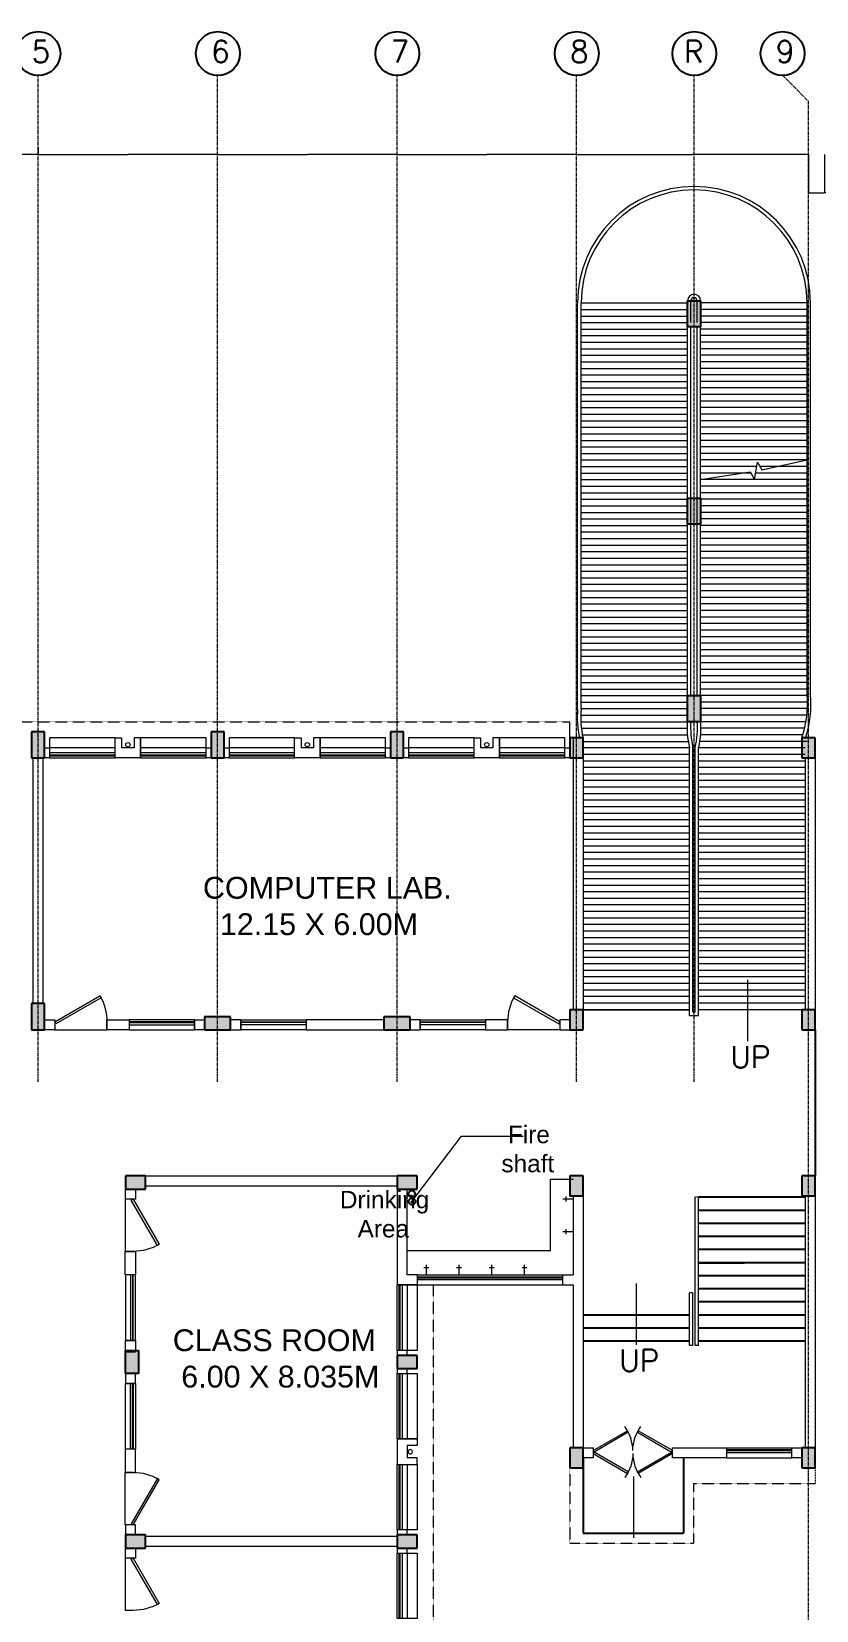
# Model space of a CAD drawing. Header units: inches. Extents: x 719368 to 6315912, y -2624014 to 446967.
# Drawn here: x 6133860 to 6151856, y -2411165 to -2374976 of the extents above; entities that cross this region are included whole.
import ezdxf
from ezdxf.lldxf.tags import DXFTag

# ---------------------------------------------------------------- set-up
doc = ezdxf.new("R2010")
doc.units = ezdxf.units.IN
doc.header["$LTSCALE"] = 20
doc.header["$MEASUREMENT"] = 0
doc.header["$PDMODE"] = 3
for name, pattern in [('CENTER', [2, 1.25, -0.25, 0.25, -0.25]), ('CENTER2', [1.125, 0.75, -0.125, 0.125, -0.125]), ('DASHED2', [0.375, 0.25, -0.125]), ('HIDDEN', [0.375, 0.25, -0.125])]:
    doc.linetypes.add(name, pattern=pattern)
doc.layers.get('0').update_dxf_attribs({"color": 51, "lineweight": 30})
doc.layers.get('Defpoints').update_dxf_attribs({"lineweight": 25})
for name, color, linetype in [('BL', 1, 'Continuous'), ('expension joint', 248, 'Continuous'), ('grid text', 140, 'Continuous'), ('STAIRS', 1, 'Continuous')]:
    doc.layers.add(name, color=color, linetype=linetype)
for name, color, linetype, lineweight in [('CLL LEV.', 252, 'Continuous', 18), ('COL HATCH', 254, 'Continuous', 5), ('COLUMN', 2, 'Continuous', 25), ('DIM', 7, 'Continuous', 13), ('DOOR', 43, 'Continuous', 13), ('ELEV.2', 250, 'Continuous', 20), ('FIXTURE', 15, 'DASHDOT', 9), ('glass', 5, 'Continuous', 18), ('GRID', 202, 'CENTER', 5), ('PROJ.', 30, 'DASHED2', 13), ('Railing', 34, 'Continuous', 20), ('ramp', 9, 'Continuous', 5), ('Text', 7, 'Continuous', 15), ('Ventilator', 6, 'DASHED', 20), ('WALL', 1, 'Continuous', 18), ('window', 71, 'Continuous', 18), ('Window-Wall', 7, 'Continuous', 20)]:
    doc.layers.add(name, color=color, linetype=linetype, lineweight=lineweight)
doc.styles.add('L120', font='simplex.shx', dxfattribs={"height": 1})
doc.styles.add('Tabrej', font='romans.shx')
tags = doc.linetypes.add('DASHDOT', pattern=[1, 0.5, -0.25, 0, -0.25]).pattern_tags.tags
tags[10:11] = [DXFTag(74, 4), DXFTag(75, 0), DXFTag(340, '0'), DXFTag(46, 1.0), DXFTag(50, 0.0), DXFTag(44, 0.0), DXFTag(45, 0.0)]
tags[8:9] = [DXFTag(74, 4), DXFTag(75, 0), DXFTag(340, '0'), DXFTag(46, 1.0), DXFTag(50, 0.0), DXFTag(44, 0.0), DXFTag(45, 0.0)]
tags[6:7] = [DXFTag(74, 4), DXFTag(75, 0), DXFTag(340, '0'), DXFTag(46, 1.0), DXFTag(50, 0.0), DXFTag(44, 0.0), DXFTag(45, 0.0)]
tags[4:5] = [DXFTag(74, 4), DXFTag(75, 0), DXFTag(340, '0'), DXFTag(46, 1.0), DXFTag(50, 0.0), DXFTag(44, 0.0), DXFTag(45, 0.0)]
tags = doc.linetypes.add('DASHED', pattern=[0.75, 0.5, -0.25]).pattern_tags.tags
tags[6:7] = [DXFTag(74, 4), DXFTag(75, 0), DXFTag(340, '0'), DXFTag(46, 1.0), DXFTag(50, 0.0), DXFTag(44, 0.0), DXFTag(45, 0.0)]
tags[4:5] = [DXFTag(74, 4), DXFTag(75, 0), DXFTag(340, '0'), DXFTag(46, 1.0), DXFTag(50, 0.0), DXFTag(44, 0.0), DXFTag(45, 0.0)]
doc.dimstyles.new('Current Dim style', dxfattribs={"dimscale": 0.3, "dimtxt": 1.8, "dimasz": 1.2, "dimexe": 0.18, "dimexo": 1, "dimgap": 0.09, "dimtad": 0, "dimzin": 0, "dimdsep": 46, "dimtxsty": 'Tabrej', "dimcen": 0.09, "dimclrd": 256, "dimclre": 256, "dimclrt": 7, "dimadec": 0, "dimazin": 0, "dimtfac": 1, "dimtofl": 0, "dimtmove": 2, "dimatfit": 3, "dimfxl": 0, "dimtolj": 1, "dimtzin": 0, "dimlwd": -1, "dimlwe": -1, "dimarcsym": 0})
doc.dimstyles.new('DIM', dxfattribs={"dimtxt": 0.8, "dimasz": 0.4, "dimexe": 0.18, "dimexo": 0.0625, "dimgap": 0.1, "dimtad": 0, "dimdec": 3, "dimzin": 0, "dimdsep": 46, "dimtxsty": 'Tabrej', "dimcen": 0, "dimclrd": 251, "dimclre": 256, "dimclrt": 7, "dimadec": 0, "dimazin": 0, "dimtfac": 1, "dimtdec": 3, "dimtofl": 0, "dimtmove": 0, "dimatfit": 3, "dimfxl": 0, "dimtolj": 1, "dimtzin": 0, "dimlwd": -1, "dimlwe": -1, "dimarcsym": 0})

# ---------------------------------------------------------------- blocks, each defined once
blk = doc.blocks.new('*D603')
at = {"layer": 'Defpoints', "color": 0}
for p in [(6129895, -2377895), (6134010, -2377627), (6134010, -2377791)]:
    blk.add_point(p, dxfattribs=at)
at = {"layer": 'DIM'}
for p, q in [((6129895, -2377895), (6129895, -2377791)), ((6134010, -2377627), (6134010, -2377791))]:
    blk.add_line(p, q, dxfattribs=at)
at = {"layer": 'DIM', "color": 251}
for p, q in [((6129896, -2377791), (6131951, -2377791)), ((6134010, -2377791), (6131955, -2377791))]:
    blk.add_line(p, q, dxfattribs=at)
for points in [[(6129896, -2377791), (6129896, -2377791), (6129895, -2377791)], [(6134010, -2377791), (6134010, -2377791), (6134010, -2377791)]]:
    blk.add_solid(points, dxfattribs=at)
at = {"layer": 'DIM', "color": 7, "insert": (6131953, -2377791), "char_height": 0.5, "attachment_point": 5, "style": 'Tabrej'}
blk.add_mtext('\\A1;4115.000', dxfattribs=at)
blk = doc.blocks.new('*D604')
at = {"layer": 'Defpoints', "color": 0}
for p in [(6134010, -2377627), (6138125, -2377791), (6138125, -2377791)]:
    blk.add_point(p, dxfattribs=at)
at = {"layer": 'DIM'}
for p, q in [((6134010, -2377627), (6134010, -2377791)), ((6138125, -2377791), (6138125, -2377791))]:
    blk.add_line(p, q, dxfattribs=at)
at = {"layer": 'DIM', "color": 251}
for p, q in [((6134011, -2377791), (6136066, -2377791)), ((6138125, -2377791), (6136070, -2377791))]:
    blk.add_line(p, q, dxfattribs=at)
for points in [[(6134011, -2377791), (6134011, -2377791), (6134010, -2377791)], [(6138125, -2377791), (6138125, -2377791), (6138125, -2377791)]]:
    blk.add_solid(points, dxfattribs=at)
at = {"layer": 'DIM', "color": 7, "insert": (6136068, -2377791), "char_height": 0.5, "attachment_point": 5, "style": 'Tabrej'}
blk.add_mtext('\\A1;4115.000', dxfattribs=at)
blk = doc.blocks.new('*D605')
at = {"layer": 'Defpoints', "color": 0}
for p in [(6138125, -2377791), (6142240, -2377791), (6142240, -2377791)]:
    blk.add_point(p, dxfattribs=at)
at = {"layer": 'DIM'}
for p, q in [((6138125, -2377791), (6138125, -2377791)), ((6142240, -2377791), (6142240, -2377791))]:
    blk.add_line(p, q, dxfattribs=at)
at = {"layer": 'DIM', "color": 251}
for p, q in [((6138126, -2377791), (6140181, -2377791)), ((6142240, -2377791), (6140185, -2377791))]:
    blk.add_line(p, q, dxfattribs=at)
for points in [[(6138126, -2377791), (6138126, -2377791), (6138125, -2377791)], [(6142240, -2377791), (6142240, -2377791), (6142240, -2377791)]]:
    blk.add_solid(points, dxfattribs=at)
at = {"layer": 'DIM', "color": 7, "insert": (6140183, -2377791), "char_height": 0.5, "attachment_point": 5, "style": 'Tabrej'}
blk.add_mtext('\\A1;4115.000', dxfattribs=at)
blk = doc.blocks.new('*D606')
at = {"layer": 'Defpoints', "color": 0}
for p in [(6142240, -2377791), (6146355, -2377791), (6146355, -2377791)]:
    blk.add_point(p, dxfattribs=at)
at = {"layer": 'DIM'}
for p, q in [((6142240, -2377791), (6142240, -2377791)), ((6146355, -2377791), (6146355, -2377791))]:
    blk.add_line(p, q, dxfattribs=at)
at = {"layer": 'DIM', "color": 251}
for p, q in [((6142241, -2377791), (6144296, -2377791)), ((6146355, -2377791), (6144300, -2377791))]:
    blk.add_line(p, q, dxfattribs=at)
for points in [[(6142241, -2377791), (6142241, -2377791), (6142240, -2377791)], [(6146355, -2377791), (6146355, -2377791), (6146355, -2377791)]]:
    blk.add_solid(points, dxfattribs=at)
at = {"layer": 'DIM', "color": 7, "insert": (6144298, -2377791), "char_height": 0.5, "attachment_point": 5, "style": 'Tabrej'}
blk.add_mtext('\\A1;4115.000', dxfattribs=at)
blk = doc.blocks.new('*D607')
at = {"layer": 'Defpoints', "color": 0}
for p in [(6146355, -2377791), (6151675, -2377791), (6151675, -2377791)]:
    blk.add_point(p, dxfattribs=at)
at = {"layer": 'DIM'}
for p, q in [((6146355, -2377791), (6146355, -2377791)), ((6151675, -2377791), (6151675, -2377791))]:
    blk.add_line(p, q, dxfattribs=at)
at = {"layer": 'DIM', "color": 251}
for p, q in [((6146356, -2377791), (6149013, -2377791)), ((6151675, -2377791), (6149017, -2377791))]:
    blk.add_line(p, q, dxfattribs=at)
for points in [[(6146356, -2377791), (6146356, -2377791), (6146355, -2377791)], [(6151675, -2377791), (6151675, -2377791), (6151675, -2377791)]]:
    blk.add_solid(points, dxfattribs=at)
at = {"layer": 'DIM', "color": 7, "insert": (6149015, -2377791), "char_height": 0.5, "attachment_point": 5, "style": 'Tabrej'}
blk.add_mtext('\\A1;5320.000', dxfattribs=at)
blk = doc.blocks.new('*D608')
at = {"layer": 'Defpoints', "color": 0}
for p in [(6151675, -2377791), (6152038, -2377791), (6152038, -2378672)]:
    blk.add_point(p, dxfattribs=at)
at = {"layer": 'DIM'}
for p, q in [((6151675, -2377791), (6151675, -2378672)), ((6152038, -2377791), (6152038, -2378672))]:
    blk.add_line(p, q, dxfattribs=at)
at = {"layer": 'DIM', "color": 251}
for p, q in [((6151676, -2378672), (6152037, -2378672)), ((6153980, -2378672), (6152038, -2378672))]:
    blk.add_line(p, q, dxfattribs=at)
for points in [[(6151676, -2378671), (6151676, -2378672), (6151675, -2378672)], [(6152037, -2378671), (6152037, -2378672), (6152038, -2378672)]]:
    blk.add_solid(points, dxfattribs=at)
at = {"layer": 'DIM', "color": 7, "insert": (6153981, -2378672), "char_height": 0.5, "attachment_point": 5, "style": 'Tabrej'}
blk.add_mtext('\\A1;362.500', dxfattribs=at)
blk = doc.blocks.new('1.5 M Window')
at = {"layer": 'CLL LEV.'}
for p, q in [((-0.23, 0), (-0.46, 0)), ((-0.46, 0), (-0.46, -1.5)), ((-0.46, -1.5), (-0.23, -1.5))]:
    blk.add_line(p, q, dxfattribs=at)
at = {"layer": 'window'}
for p, q in [((-0.065, 0), (-0.065, -1.5)), ((-0.05, -1.5), (-0.05, 0))]:
    blk.add_line(p, q, dxfattribs=at)
at = {"layer": 'Window-Wall'}
for p, q in [((0, 0), (-0.23, 0)), ((-0.23, 0), (-0.23, -1.5)), ((-0.115, 0), (-0.115, -1.5)), ((0, -1.5), (0, 0)), ((-0.23, -1.5), (0, -1.5))]:
    blk.add_line(p, q, dxfattribs=at)
blk = doc.blocks.new('VENTILATOR')
at = {"layer": 'Ventilator', "ltscale": 0.02}
for p, q in [((-0.18, -1.5), (-0.18, 0)), ((-0.165, 0), (-0.165, -1.5))]:
    blk.add_line(p, q, dxfattribs=at)
at = {"layer": 'Window-Wall'}
for p, q in [((-0.23, 0), (0, 0)), ((-0.23, -1.5), (-0.23, 0)), ((-0.115, 0), (-0.115, -1.5)), ((0, 0), (0, -1.5)), ((-0.23, -1.5), (0, -1.5))]:
    blk.add_line(p, q, dxfattribs=at)
blk = doc.blocks.new('C3')
at = {"layer": 'COLUMN'}
h = blk.add_hatch(color=7, dxfattribs=at)
h.dxf.hatch_style = 1
h.paths.add_polyline_path([(0.3, 0), (0, 0), (0, -0.53), (0.3, -0.53)])
for p, q in [((0, 0), (0, -0.53)), ((0.3, 0), (0, 0)), ((0.3, -0.53), (0.3, 0)), ((0, -0.53), (0.3, -0.53))]:
    blk.add_line(p, q, dxfattribs=at)
blk = doc.blocks.new('New Shaft')
at = {"layer": 'FIXTURE'}
blk.add_circle((0.327, -0.302), 0.05, dxfattribs=at)
at = {"layer": 'WALL'}
for p, q in [((0.035, 0), (0.62, 0)), ((0.035, 0), (0.035, -0.46)), ((0.185, -0.46), (0.185, -0.23)), ((0.185, -0.23), (0.47, -0.23)), ((0.47, -0.46), (0.47, -0.23)), ((0.62, 0), (0.62, -0.46)), ((0.035, -0.46), (0.185, -0.46)), ((0.62, -0.46), (0.47, -0.46))]:
    blk.add_line(p, q, dxfattribs=at)
blk = doc.blocks.new('*U81')
for p, q in [((0, 0), (0, 6)), ((40, 0), (40, 6))]:
    blk.add_line(p, q)
blk.add_lwpolyline([(0, 0), (34.6, -20), (35.5, -18.5), (0.9, 1.5)], close=True)
blk.add_arc((0, 0), 40, 330, 360)
blk = doc.blocks.new('New Doors')
at = {"layer": 'DOOR'}
blk.add_line((0, 0.18), (1.199, 0.18), dxfattribs=at)
at = {"layer": 'DOOR', "xscale": 0.0299845412869386, "yscale": 0.0299845412869386, "zscale": 0.0299845412869386}
blk.add_blockref('*U81', (0, 0), dxfattribs=at)
blk = doc.blocks.new('A$C65A3360F')
at = {"layer": 'FIXTURE', "linetype": 'CENTER2'}
for p, q in [((0, 0), (-0.23, 0)), ((0, 0), (-0.23, 0)), ((-0.166, 0.057), (-0.166, 0)), ((-0.166, 0.057), (-0.166, 0)), ((-0.166, 0), (-0.166, -0.057)), ((-0.166, 0), (-0.166, -0.057))]:
    blk.add_line(p, q, dxfattribs=at)
blk = doc.blocks.new('Door - Left Hung 36 in.')
blk.add_lwpolyline([(0.8, -1.3), (0, 0), (31.2, 18), (31.9, 16.7)], close=True)
blk.add_arc((0, 0), 36, 0, 37.3101)
blk = doc.blocks.new('CU')
at = {"layer": 'WALL', "linetype": 'CENTER2'}
h = blk.add_hatch(color=256, dxfattribs=at)
h.dxf.hatch_style = 1
h.paths.add_polyline_path([(0, 0.035), (0, -0.265), (0.46, -0.265), (0.46, 0.035)])
at = {"layer": 'COLUMN', "linetype": 'CENTER2'}
blk.add_lwpolyline([(0, 0.035), (0, -0.265), (0.46, -0.265), (0.46, 0.035), (0, 0.035)], dxfattribs=at)
blk = doc.blocks.new('C2')
at = {"layer": 'COLUMN'}
h = blk.add_hatch(color=7, dxfattribs=at)
h.dxf.hatch_style = 1
h.paths.add_polyline_path([(0.3, 0), (0, 0), (0, -0.6), (0.3, -0.6)])
for p, q in [((0, 0), (0, -0.6)), ((0.3, 0), (0, 0)), ((0.3, -0.6), (0.3, 0)), ((0, -0.6), (0.3, -0.6))]:
    blk.add_line(p, q, dxfattribs=at)
blk = doc.blocks.new('RAMP')
at = {"layer": 'COL HATCH'}
h = blk.add_hatch(color=256, dxfattribs=at)
h.dxf.hatch_style = 1
h.paths.add_polyline_path([(2.545, -5.55), (2.845, -5.55), (2.845, -6.15), (2.545, -6.15)])
h = blk.add_hatch(color=256, dxfattribs=at)
h.dxf.hatch_style = 1
h.paths.add_polyline_path([(2.545, -10.075), (2.845, -10.075), (2.845, -10.675), (2.545, -10.675)])
h = blk.add_hatch(color=256, dxfattribs=at)
h.dxf.hatch_style = 1
h.paths.add_polyline_path([(2.545, -14.6), (2.845, -14.6), (2.845, -15.2), (2.545, -15.2)])
at = {"layer": 'COLUMN'}
for points in [[(2.545, -5.55), (2.845, -5.55), (2.845, -6.15), (2.545, -6.15)], [(2.545, -10.075), (2.845, -10.075), (2.845, -10.675), (2.545, -10.675)], [(2.545, -14.6), (2.845, -14.6), (2.845, -15.2), (2.545, -15.2)]]:
    blk.add_lwpolyline(points, close=True, dxfattribs=at)
at = {"layer": 'DIM'}
blk.add_line((2.845, -14.9), (2.845, -14.9), dxfattribs=at)
at = {"layer": 'DIM', "linetype": 'Continuous'}
blk.add_lwpolyline([(2.845, -9.65), (3.979, -9.471), (4.079, -9.644), (4.148, -9.251), (4.248, -9.424), (5.285, -9.2)], dxfattribs=at)
at = {"layer": 'Railing'}
for p, q in [((0.025, -14.909), (0.025, -5.6)), ((0.105, -14.913), (0.105, -5.6)), ((2.545, -14.67), (2.545, -5.55)), ((2.625, -6.05), (2.625, -5.55)), ((2.765, -6.05), (2.765, -5.55)), ((2.845, -14.67), (2.845, -5.55)), ((5.285, -14.583), (5.285, -5.6)), ((5.365, -14.579), (5.365, -5.6)), ((2.625, -14.6), (2.625, -6.15)), ((2.765, -14.6), (2.765, -6.15)), ((2.59, -21.935), (2.59, -15.8)), ((2.67, -21.848), (2.67, -15.791)), ((2.72, -21.848), (2.72, -15.791)), ((2.8, -21.935), (2.8, -15.8)), ((2.59, -21.935), (2.8, -21.935)), ((2.67, -21.848), (2.72, -21.848))]:
    blk.add_line(p, q, dxfattribs=at)
for centre, radius, start, end in [((2.695, -5.6), 2.67, 0, 180), ((2.695, -5.6), 2.59, 0, 180), ((2.695, -5.55), 0.15, 0, 180), ((2.695, -5.55), 0.07, 0, 180), ((2.098, -15.107), 2.082, 174.5626, 192.8599), ((2.098, -15.107), 2.002, 174.4549, 193.3831), ((4.618, -15.327), 2.082, 174.5626, 193.1223), ((0.772, -15.327), 2.082, 346.8777, 5.4374), ((4.618, -15.327), 2.002, 176.3533, 193.3831), ((0.772, -15.327), 2.002, 346.6169, 3.6467)]:
    blk.add_arc(centre, radius, start, end, dxfattribs=at)
at = {"layer": 'Railing', "linetype": 'Continuous'}
for radius, start, end in [(2.431, 341.5595, 5.152), (2.511, 342.1671, 5.0692)]:
    blk.add_arc((2.864, -14.801), radius, start, end, dxfattribs=at)
at = {"layer": 'ramp', "linetype": 'DASHED'}
for p, q in [((0.105, -5.6), (2.545, -5.6)), ((0.105, -5.75), (2.545, -5.75)), ((5.285, -5.6), (2.845, -5.6)), ((5.285, -5.75), (2.845, -5.75)), ((0.105, -5.9), (2.545, -5.9)), ((0.105, -6.05), (2.545, -6.05)), ((5.285, -5.9), (2.845, -5.9)), ((5.285, -6.05), (2.845, -6.05)), ((0.105, -6.2), (2.545, -6.2)), ((0.105, -6.35), (2.545, -6.35)), ((0.105, -6.5), (2.545, -6.5)), ((5.285, -6.2), (2.845, -6.2)), ((5.285, -6.35), (2.845, -6.35)), ((5.285, -6.5), (2.845, -6.5)), ((0.105, -6.65), (2.545, -6.65)), ((0.105, -6.8), (2.545, -6.8)), ((5.285, -6.65), (2.845, -6.65)), ((5.285, -6.8), (2.845, -6.8)), ((0.105, -6.95), (2.545, -6.95)), ((0.105, -7.1), (2.545, -7.1)), ((5.285, -6.95), (2.845, -6.95)), ((5.285, -7.1), (2.845, -7.1)), ((0.105, -7.25), (2.545, -7.25)), ((0.105, -7.4), (2.545, -7.4)), ((0.105, -7.55), (2.545, -7.55)), ((5.285, -7.25), (2.845, -7.25)), ((5.285, -7.4), (2.845, -7.4)), ((5.285, -7.55), (2.845, -7.55)), ((0.105, -7.7), (2.545, -7.7)), ((0.105, -7.85), (2.545, -7.85)), ((5.285, -7.7), (2.845, -7.7)), ((5.285, -7.85), (2.845, -7.85)), ((0.105, -8), (2.545, -8)), ((0.105, -8.15), (2.545, -8.15)), ((0.105, -8.3), (2.545, -8.3)), ((5.285, -8), (2.845, -8)), ((5.285, -8.15), (2.845, -8.15)), ((5.285, -8.3), (2.845, -8.3)), ((0.105, -8.45), (2.545, -8.45)), ((0.105, -8.6), (2.545, -8.6)), ((5.285, -8.45), (2.845, -8.45)), ((5.285, -8.6), (2.845, -8.6)), ((0.105, -8.75), (2.545, -8.75)), ((0.105, -8.9), (2.545, -8.9)), ((5.285, -8.75), (2.845, -8.75)), ((5.285, -8.9), (2.845, -8.9)), ((0.105, -9.05), (2.545, -9.05)), ((0.105, -9.2), (2.545, -9.2)), ((0.105, -9.35), (2.545, -9.35)), ((5.285, -9.05), (2.845, -9.05)), ((5.285, -9.2), (2.845, -9.2)), ((4.131, -9.35), (2.845, -9.35)), ((0.105, -9.5), (2.545, -9.5)), ((0.105, -9.65), (2.545, -9.65)), ((3.996, -9.5), (2.845, -9.5)), ((0.105, -9.8), (2.545, -9.8)), ((0.105, -9.95), (2.545, -9.95)), ((0.105, -10.1), (2.545, -10.1)), ((0.105, -10.25), (2.545, -10.25)), ((0.105, -10.4), (2.545, -10.4)), ((0.105, -10.55), (2.545, -10.55)), ((0.105, -10.7), (2.545, -10.7)), ((0.105, -10.85), (2.545, -10.85)), ((0.105, -11), (2.545, -11)), ((0.105, -11.15), (2.545, -11.15)), ((0.105, -11.3), (2.545, -11.3)), ((0.105, -11.45), (2.545, -11.45)), ((0.105, -11.6), (2.545, -11.6)), ((0.105, -11.75), (2.545, -11.75)), ((0.105, -11.9), (2.545, -11.9)), ((0.105, -12.05), (2.545, -12.05)), ((0.105, -12.2), (2.545, -12.2)), ((0.105, -12.35), (2.545, -12.35)), ((0.105, -12.5), (2.545, -12.5)), ((0.105, -12.65), (2.545, -12.65)), ((0.105, -12.8), (2.545, -12.8)), ((0.105, -12.95), (2.545, -12.95)), ((0.105, -13.1), (2.545, -13.1)), ((0.105, -13.25), (2.545, -13.25)), ((0.105, -13.4), (2.545, -13.4)), ((0.105, -13.55), (2.545, -13.55)), ((0.105, -13.7), (2.545, -13.7)), ((0.105, -13.85), (2.545, -13.85)), ((0.105, -14), (2.545, -14)), ((0.105, -14.15), (2.545, -14.15)), ((0.105, -14.3), (2.545, -14.3)), ((0.105, -14.45), (2.545, -14.45)), ((0.105, -14.6), (2.545, -14.6)), ((0.105, -14.75), (2.545, -14.75)), ((0.105, -14.9), (2.545, -14.9)), ((0.105, -15.05), (2.545, -15.05)), ((0.105, -15.2), (2.54, -15.2)), ((0.11, -15.35), (2.536, -15.35)), ((0.135, -15.5), (2.545, -15.5)), ((0.15, -15.65), (2.561, -15.65)), ((2.59, -15.8), (0.15, -15.8)), ((2.59, -15.95), (0.15, -15.95)), ((2.59, -16.1), (0.15, -16.1)), ((2.59, -16.25), (0.15, -16.25)), ((2.59, -16.4), (0.15, -16.4)), ((2.59, -16.55), (0.15, -16.55)), ((2.59, -16.7), (0.15, -16.7)), ((2.59, -16.85), (0.15, -16.85)), ((2.59, -17), (0.15, -17)), ((2.59, -17.15), (0.15, -17.15)), ((2.59, -17.3), (0.15, -17.3)), ((2.59, -17.45), (0.15, -17.45)), ((2.59, -17.6), (0.15, -17.6)), ((2.59, -17.75), (0.15, -17.75)), ((2.59, -17.9), (0.15, -17.9)), ((2.59, -18.05), (0.15, -18.05)), ((2.59, -18.2), (0.15, -18.2)), ((2.59, -18.35), (0.15, -18.35)), ((2.59, -18.5), (0.15, -18.5)), ((2.59, -18.65), (0.15, -18.65)), ((2.59, -18.8), (0.15, -18.8)), ((2.59, -18.95), (0.15, -18.95)), ((2.59, -19.1), (0.15, -19.1)), ((2.59, -19.25), (0.15, -19.25)), ((2.59, -19.4), (0.15, -19.4)), ((2.59, -19.55), (0.15, -19.55)), ((2.59, -19.7), (0.15, -19.7)), ((2.59, -19.85), (0.15, -19.85)), ((2.59, -20), (0.15, -20)), ((2.59, -20.15), (0.15, -20.15)), ((2.59, -20.3), (0.15, -20.3)), ((2.59, -20.45), (0.15, -20.45)), ((2.59, -20.6), (0.15, -20.6)), ((2.59, -20.75), (0.15, -20.75)), ((2.59, -20.9), (0.15, -20.9)), ((2.59, -21.05), (0.15, -21.05)), ((2.59, -21.2), (0.15, -21.2)), ((2.59, -21.35), (0.15, -21.35)), ((2.59, -21.5), (0.15, -21.5)), ((2.59, -21.65), (0.15, -21.65)), ((0.15, -21.8), (2.59, -21.8)), ((2.59, -21.8), (0.15, -21.8))]:
    blk.add_line(p, q, dxfattribs=at)
at = {"layer": 'ramp'}
for p, q in [((5.285, -9.35), (4.205, -9.35)), ((5.285, -9.65), (2.845, -9.65)), ((5.285, -9.5), (4.104, -9.5)), ((5.285, -9.8), (2.845, -9.8)), ((5.285, -9.95), (2.845, -9.95)), ((5.285, -10.1), (2.845, -10.1)), ((5.285, -10.25), (2.845, -10.25)), ((5.285, -10.4), (2.845, -10.4)), ((5.285, -10.55), (2.845, -10.55)), ((5.285, -10.7), (2.845, -10.7)), ((5.285, -10.85), (2.845, -10.85)), ((5.285, -11), (2.845, -11)), ((5.285, -11.15), (2.845, -11.15)), ((5.285, -11.3), (2.845, -11.3)), ((5.285, -11.45), (2.845, -11.45)), ((5.285, -11.6), (2.845, -11.6)), ((5.285, -11.75), (2.845, -11.75)), ((5.285, -11.9), (2.845, -11.9)), ((5.285, -12.05), (2.845, -12.05)), ((5.285, -12.2), (2.845, -12.2)), ((5.285, -12.35), (2.845, -12.35)), ((5.285, -12.5), (2.845, -12.5)), ((5.285, -12.65), (2.845, -12.65)), ((5.285, -12.8), (2.845, -12.8)), ((5.285, -12.95), (2.845, -12.95)), ((5.285, -13.1), (2.845, -13.1)), ((5.285, -13.25), (2.845, -13.25)), ((5.285, -13.4), (2.845, -13.4)), ((5.285, -13.55), (2.845, -13.55)), ((5.285, -13.7), (2.845, -13.7)), ((5.285, -13.85), (2.845, -13.85)), ((5.285, -14), (2.845, -14)), ((5.285, -14.15), (2.845, -14.15)), ((5.285, -14.3), (2.845, -14.3)), ((5.285, -14.45), (2.845, -14.45)), ((5.285, -14.6), (2.845, -14.6)), ((5.294, -14.75), (2.845, -14.75)), ((5.293, -14.9), (2.845, -14.9)), ((5.285, -15.05), (2.845, -15.05)), ((5.192, -15.5), (2.845, -15.5)), ((5.262, -15.2), (2.85, -15.2)), ((5.232, -15.35), (2.854, -15.35)), ((5.24, -15.8), (2.8, -15.8)), ((5.285, -15.65), (2.829, -15.65)), ((5.24, -15.95), (2.8, -15.95)), ((5.24, -16.1), (2.8, -16.1)), ((5.229, -16.25), (2.8, -16.25)), ((5.24, -16.4), (2.8, -16.4)), ((5.24, -16.55), (2.8, -16.55)), ((5.24, -16.7), (2.8, -16.7)), ((5.24, -16.85), (2.8, -16.85)), ((5.24, -17), (2.8, -17)), ((5.24, -17.15), (2.8, -17.15)), ((5.24, -17.3), (2.8, -17.3)), ((5.24, -17.45), (2.8, -17.45)), ((5.24, -17.6), (2.8, -17.6)), ((5.24, -17.75), (2.8, -17.75)), ((5.24, -17.9), (2.8, -17.9)), ((5.24, -18.05), (2.8, -18.05)), ((5.24, -18.2), (2.8, -18.2)), ((5.24, -18.35), (2.8, -18.35)), ((5.24, -18.5), (2.8, -18.5)), ((5.24, -18.65), (2.8, -18.65)), ((5.24, -18.8), (2.8, -18.8)), ((5.24, -18.95), (2.8, -18.95)), ((5.24, -19.1), (2.8, -19.1)), ((5.24, -19.25), (2.8, -19.25)), ((5.24, -19.4), (2.8, -19.4)), ((5.24, -19.55), (2.8, -19.55)), ((5.24, -19.7), (2.8, -19.7)), ((5.24, -19.85), (2.8, -19.85)), ((5.24, -20), (2.8, -20)), ((5.24, -20.15), (2.8, -20.15)), ((5.24, -20.3), (2.8, -20.3)), ((5.24, -20.45), (2.8, -20.45)), ((5.24, -20.6), (2.8, -20.6)), ((5.24, -20.75), (2.8, -20.75)), ((5.24, -20.9), (2.8, -20.9)), ((5.24, -21.05), (2.8, -21.05)), ((5.24, -21.2), (2.8, -21.2)), ((5.24, -21.35), (2.8, -21.35)), ((5.24, -21.5), (2.8, -21.5)), ((5.24, -21.65), (2.8, -21.65)), ((5.24, -21.8), (2.8, -21.8))]:
    blk.add_line(p, q, dxfattribs=at)
at = {"layer": 'WALL'}
for p, q in [((-0.08, -15.57), (-0.08, -21.8)), ((0.15, -15.57), (0.15, -21.8)), ((5.47, -15.57), (5.47, -21.8)), ((5.24, -16.03), (5.24, -21.8))]:
    blk.add_line(p, q, dxfattribs=at)
at = {"layer": 'COLUMN', "rotation": 270}
for p in [(0.115, -15.57), (5.435, -15.57), (0.115, -21.8), (5.435, -21.8)]:
    blk.add_blockref('CU', p, dxfattribs=at)

msp = doc.modelspace()

# ---------------------------------------------------------------- linework, layer by layer
at = {"layer": 'BL'}
for centre in [(6142577.7151, -2401615.8736), (6142582.9949, -2401789.94)]:
    msp.add_circle(centre, 75, dxfattribs=at)
at = {"layer": 'expension joint'}
msp.add_line((6151825.2345, -2397855.7585), (6151825.2345, -2401205.7585), dxfattribs=at)
at = {"layer": 'FIXTURE'}
for p, q in [((6146285.2331, -2401288.1844), (6145755.2331, -2401288.1844)), ((6145755.2331, -2402923.1844), (6145755.2331, -2401288.5975)), ((6145755.2331, -2402923.1844), (6142470.2331, -2402923.1844))]:
    msp.add_line(p, q, dxfattribs=at)
at = {"layer": 'glass', "lineweight": 5}
for p, q in [((6142700.2331, -2403515.7585), (6146045.2331, -2403515.7585)), ((6146045.2331, -2403550.7585), (6142700.2331, -2403550.7585)), ((6149795.2345, -2407475.7132), (6151295.2345, -2407475.7132)), ((6151295.2345, -2407510.7132), (6149795.2345, -2407510.7132))]:
    msp.add_line(p, q, dxfattribs=at)
at = {"layer": 'GRID', "ltscale": 3}
for p, q in [((6134010.2346, -2399050.1185), (6134010.2346, -2375983.4931)), ((6138125.2346, -2399050.1185), (6138125.2346, -2375983.4931)), ((6142240.2346, -2399050.1185), (6142240.2346, -2375983.4931)), ((6146355.2345, -2399050.1185), (6146355.2345, -2375983.4931))]:
    msp.add_line(p, q, dxfattribs=at)
at = {"layer": 'GRID', "color": 5, "ltscale": 3}
msp.add_line((6149050.2345, -2399050.1185), (6149050.2345, -2375983.4931), dxfattribs=at)
at = {"layer": 'GRID', "color": 190, "ltscale": 3}
for p in [(6151083.9312, -2375983.5283), (6151675.2345, -2425117.1627)]:
    msp.add_line(p, (6151675.2345, -2376574.8316), dxfattribs=at)
at = {"layer": 'grid text'}
for centre in [(6134017.043, -2375479.9327), (6138132.0429, -2375479.9327), (6142247.0429, -2375479.9327), (6146362.0429, -2375479.9327)]:
    msp.add_circle(centre, 503.6064, dxfattribs=at)
at = {"layer": 'grid text', "color": 5}
msp.add_circle((6149057.0429, -2375479.9327), 503.6064, dxfattribs=at)
at = {"layer": 'grid text', "color": 190}
msp.add_circle((6151080.6268, -2375479.9327), 503.6064, dxfattribs=at)
at = {"layer": 'PROJ.'}
for p, q in [((6125930.2347, -2390795.7359), (6146205.2345, -2390795.7359)), ((6142470.2331, -2403705.7585), (6143070.2331, -2403705.7585)), ((6143070.2331, -2403705.7585), (6143070.2331, -2417665.7585)), ((6146205.2345, -2407895.7132), (6146205.2345, -2409625.7132)), ((6149037.2341, -2408265.7359), (6149037.2341, -2409625.7132)), ((6151825.2345, -2408265.7359), (6149037.2341, -2408265.7359)), ((6146205.2345, -2409625.7132), (6149037.2341, -2409625.7132))]:
    msp.add_line(p, q, dxfattribs=at)
at = {"layer": 'PROJ.', "ltscale": 0.05}
msp.add_line((6146205.2345, -2391395.8039), (6146205.2345, -2390795.7359), dxfattribs=at)
at = {"layer": 'PROJ.', "ltscale": 0.02}
msp.add_line((6151825.2345, -2407895.7132), (6151825.2345, -2408265.7359), dxfattribs=at)
at = {"layer": 'Railing', "linetype": 'DASHED'}
for p, q in [((6149075.2345, -2403520.7173), (6149075.2345, -2401687.7584)), ((6149155.2345, -2403520.7173), (6149155.2345, -2401687.7584)), ((6149075.2345, -2405095.7132), (6149075.2345, -2403520.7173)), ((6149155.2345, -2405095.7132), (6149155.2345, -2403520.7173)), ((6148945.2345, -2405095.7132), (6148945.2345, -2403881.2076)), ((6149025.2345, -2405095.7132), (6149025.2345, -2403881.2076)), ((6149025.2345, -2405095.7132), (6148945.2345, -2405095.7132)), ((6149155.2345, -2405095.7132), (6149075.2345, -2405095.7132))]:
    msp.add_line(p, q, dxfattribs=at)
at = {"layer": 'Railing', "linetype": 'HIDDEN', "ltscale": 0.01}
for p, q in [((6149075.2345, -2401687.7584), (6149155.2345, -2401687.7584)), ((6148945.2345, -2403881.2076), (6149025.2345, -2403881.2076))]:
    msp.add_line(p, q, dxfattribs=at)
at = {"layer": 'STAIRS'}
for p, q in [((6151595.2345, -2401695.7132), (6149155.2345, -2401695.7132)), ((6151595.2345, -2401995.7132), (6149155.2345, -2401995.7132)), ((6151595.2345, -2402295.7132), (6149155.2345, -2402295.7132)), ((6151595.2345, -2402595.7132), (6149155.2345, -2402595.7132)), ((6151595.2345, -2402895.7132), (6149155.2345, -2402895.7132)), ((6151595.2345, -2403195.7132), (6149155.2345, -2403195.7132)), ((6149155.2345, -2403195.7132), (6150205.3379, -2403195.7132)), ((6151595.2345, -2403495.7132), (6149155.2345, -2403495.7132)), ((6151595.2345, -2403795.7132), (6149155.2345, -2403795.7132)), ((6151595.2345, -2404095.7132), (6149155.2345, -2404095.7132)), ((6148945.2345, -2404395.7132), (6146505.2345, -2404395.7132)), ((6148945.2345, -2404695.7132), (6146505.2345, -2404695.7132)), ((6151595.2345, -2404395.7132), (6149155.2345, -2404395.7132)), ((6151595.2345, -2404695.7132), (6149155.2345, -2404695.7132)), ((6148945.2345, -2404995.7132), (6146505.2345, -2404995.7132)), ((6151595.2345, -2404995.7132), (6149155.2345, -2404995.7132)), ((6146505.2345, -2407665.7132), (6146505.2345, -2409395.7132)), ((6148807.2341, -2407665.7132), (6148807.2341, -2409395.7132)), ((6146505.2345, -2409395.7132), (6148807.2341, -2409395.7132))]:
    msp.add_line(p, q, dxfattribs=at)
at = {"layer": 'WALL'}
for p, q in [((6133895.2346, -2397255.7585), (6133895.2346, -2391625.7585)), ((6134125.2346, -2397255.7585), (6134125.2346, -2391625.7585)), ((6136470.2331, -2401205.7585), (6142240.2331, -2401205.7585)), ((6136470.2331, -2401435.7585), (6142240.2331, -2401435.7585)), ((6142470.2331, -2401505.7585), (6142240.2331, -2401505.7585)), ((6142240.2331, -2401505.7585), (6142240.2331, -2403705.7585)), ((6146275.2345, -2401665.7585), (6146275.2345, -2403475.7585)), ((6146505.2345, -2401665.7585), (6146505.2345, -2407435.7132)), ((6151595.2345, -2401665.7585), (6151595.2345, -2407435.7132)), ((6151825.2345, -2401665.7585), (6151825.2345, -2407435.7132)), ((6142700.2331, -2403475.7585), (6142470.2331, -2403475.7585)), ((6142700.2331, -2403475.7585), (6142700.2331, -2403705.7585)), ((6146045.2331, -2403475.7585), (6146275.2331, -2403475.7585)), ((6146045.2331, -2403705.7585), (6146045.2331, -2403475.7585)), ((6142700.2331, -2403705.7585), (6142240.2331, -2403705.7585)), ((6146045.2331, -2403705.7585), (6146275.2345, -2403705.7585)), ((6146275.2345, -2403705.7585), (6146275.2345, -2407435.7132)), ((6136010.2557, -2405240.7585), (6136240.2557, -2405240.7585)), ((6142240.2331, -2409470.7585), (6136470.2331, -2409470.7585)), ((6142240.2331, -2409700.7585), (6136470.2331, -2409700.7585))]:
    msp.add_line(p, q, dxfattribs=at)
for points in [[(6134275.2346, -2391395.7585), (6134275.2346, -2391625.7585), (6134160.2346, -2391625.7585), (6134160.2346, -2391395.7585), (6134275.2346, -2391395.7585)], [(6134275.2346, -2391395.7812), (6134275.2346, -2391625.7812), (6134160.2346, -2391625.7812), (6134160.2346, -2391395.7812), (6134275.2346, -2391395.7812)], [(6137975.2346, -2391395.7812), (6137975.2346, -2391625.7812), (6137860.2346, -2391625.7812), (6137860.2346, -2391395.7812), (6137975.2346, -2391395.7812)], [(6138390.2346, -2391395.7812), (6138390.2346, -2391625.7812), (6138275.2346, -2391625.7812), (6138275.2346, -2391395.7812), (6138390.2346, -2391395.7812)], [(6142090.2346, -2391395.7812), (6142090.2346, -2391625.7812), (6141975.2346, -2391625.7812), (6141975.2346, -2391395.7812), (6142090.2346, -2391395.7812)], [(6142505.2346, -2391395.7812), (6142505.2346, -2391625.7812), (6142390.2346, -2391625.7812), (6142390.2346, -2391395.7812), (6142505.2346, -2391395.7812)], [(6142505.2346, -2391395.8039), (6142505.2346, -2391625.8039), (6142390.2346, -2391625.8039), (6142390.2346, -2391395.8039), (6142505.2346, -2391395.8039)], [(6146205.2345, -2391395.8039), (6146205.2345, -2391625.8039), (6146090.2345, -2391625.8039), (6146090.2345, -2391395.8039), (6146205.2345, -2391395.8039)], [(6134160.2346, -2397855.7585), (6134160.2346, -2397625.7585), (6134390.2346, -2397625.7585), (6134390.2346, -2397855.7585), (6134160.2346, -2397855.7585)], [(6135589.6162, -2397855.7585), (6135589.6162, -2397625.7585), (6136095.2346, -2397625.7585), (6136095.2346, -2397855.7585), (6135589.6162, -2397855.7585)], [(6137595.2346, -2397855.7585), (6137595.2346, -2397625.7585), (6137825.2346, -2397625.7585), (6137825.2346, -2397855.7585), (6137595.2346, -2397855.7585)], [(6138655.2346, -2397855.7585), (6138655.2346, -2397625.7585), (6138425.2346, -2397625.7585), (6138425.2346, -2397855.7585), (6138655.2346, -2397855.7585)], [(6141940.2346, -2397855.7585), (6141940.2346, -2397625.7585), (6140155.2346, -2397625.7585), (6140155.2346, -2397855.7585), (6141940.2346, -2397855.7585)], [(6142770.2346, -2397855.7585), (6142770.2346, -2397625.7585), (6142540.2346, -2397625.7585), (6142540.2346, -2397855.7585), (6142770.2346, -2397855.7585)], [(6144775.8529, -2397855.7585), (6144775.8529, -2397625.7585), (6144270.2346, -2397625.7585), (6144270.2346, -2397855.7585), (6144775.8529, -2397855.7585)], [(6146205.2345, -2397855.7585), (6146205.2345, -2397625.7585), (6145975.2345, -2397625.7585), (6145975.2345, -2397855.7585), (6146205.2345, -2397855.7585)], [(6136010.2331, -2401505.7585), (6136240.2331, -2401505.7585), (6136240.2331, -2401735.7585), (6136010.2331, -2401735.7585), (6136010.2331, -2401505.7585)], [(6142470.2331, -2403475.7585), (6142470.2331, -2401505.7585)], [(6136010.2331, -2404975.7585), (6136240.2331, -2404975.7585), (6136240.2331, -2405205.7585), (6136010.2331, -2405205.7585), (6136010.2331, -2404975.7585)], [(6142470.2331, -2405205.7585), (6142240.2331, -2405205.7585), (6142240.2331, -2405320.7585), (6142470.2331, -2405320.7585), (6142470.2331, -2405205.7585)], [(6136010.2331, -2405965.7585), (6136240.2331, -2405965.7585), (6136240.2331, -2405735.7585), (6136010.2331, -2405735.7585), (6136010.2331, -2405965.7585)], [(6142470.2331, -2405620.7585), (6142240.2331, -2405620.7585), (6142240.2331, -2405735.7585), (6142470.2331, -2405735.7585), (6142470.2331, -2405620.7585)], [(6146505.2345, -2407435.7132), (6146735.2345, -2407435.7132), (6146735.2345, -2407665.7132), (6146505.2345, -2407665.7132), (6146505.2345, -2407435.7132)], [(6151295.2345, -2407435.7132), (6151525.2345, -2407435.7132), (6151525.2345, -2407665.7132), (6151295.2345, -2407665.7132), (6151295.2345, -2407435.7132)], [(6136010.2331, -2409435.7585), (6136240.2331, -2409435.7585), (6136240.2331, -2409205.7585), (6136010.2331, -2409205.7585), (6136010.2331, -2409435.7585)], [(6142470.2331, -2409320.7585), (6142240.2331, -2409320.7585), (6142240.2331, -2409435.7585), (6142470.2331, -2409435.7585), (6142470.2331, -2409320.7585)], [(6142470.2557, -2409320.7585), (6142240.2557, -2409320.7585), (6142240.2557, -2409435.7585), (6142470.2557, -2409435.7585), (6142470.2557, -2409320.7585)], [(6136010.2331, -2409735.7585), (6136240.2331, -2409735.7585), (6136240.2331, -2409965.7585), (6136010.2331, -2409965.7585), (6136010.2331, -2409735.7585)], [(6142470.2331, -2409735.7585), (6142240.2331, -2409735.7585), (6142240.2331, -2409850.7585), (6142470.2331, -2409850.7585), (6142470.2331, -2409735.7585)]]:
    msp.add_lwpolyline(points, dxfattribs=at)
for points in [[(6136010.0387, -2402935.1402), (6136240.2331, -2402935.1402), (6136240.2331, -2403475.7585), (6136010.0387, -2403475.7585)], [(6136010.0387, -2408006.3769), (6136240.2331, -2408006.3769), (6136240.2331, -2407465.7585), (6136010.0387, -2407465.7585)], [(6148559.6176, -2407435.7132), (6149795.2345, -2407435.7132), (6149795.2345, -2407665.7132), (6148559.6176, -2407665.7132)]]:
    msp.add_lwpolyline(points, close=True, dxfattribs=at)
at = {"layer": 'Window-Wall', "lineweight": 15}
for p, q in [((6142700.2331, -2403475.7585), (6146045.2331, -2403475.7585)), ((6146045.2331, -2403590.7585), (6142700.2331, -2403590.7585)), ((6142700.2331, -2403705.7585), (6146045.2331, -2403705.7585)), ((6149795.2345, -2407435.7132), (6151295.2345, -2407435.7132)), ((6149795.2345, -2407435.7132), (6149795.2345, -2407665.7132)), ((6151295.2345, -2407550.7132), (6149795.2345, -2407550.7132)), ((6149795.2345, -2407665.7132), (6151295.2345, -2407665.7132))]:
    msp.add_line(p, q, dxfattribs=at)

# ---------------------------------------------------------------- block references
at = {"layer": 'COLUMN', "color": 5, "yscale": 1000, "zscale": 1000}
for name, p, xscale in [('C2', (6133860.2346, -2391025.7585), 1000), ('C2', (6137975.2346, -2391025.7812), 1000), ('C2', (6142090.2346, -2391025.7812), 1000), ('C2', (6133860.2346, -2397255.7585), 1000), ('C3', (6136310.2331, -2405205.7585), -1000)]:
    msp.add_blockref(name, p, dxfattribs=dict(at, xscale=xscale))
at = {"layer": 'COLUMN', "color": 5, "xscale": 1000, "yscale": 1000, "zscale": 1000, "rotation": 270}
for p in [(6138425.2346, -2397555.7585), (6142540.2346, -2397555.7585)]:
    msp.add_blockref('C2', p, dxfattribs=at)
at = {"layer": 'COLUMN', "linetype": 'CENTER2', "xscale": 1000, "yscale": 1000, "zscale": 1000}
for p in [(6136010.2331, -2401240.7585), (6142240.2331, -2401240.7585), (6142240.2331, -2405355.7585), (6136010.2331, -2409470.7585), (6142240.2331, -2409470.7585)]:
    msp.add_blockref('CU', p, dxfattribs=at)
at = {"layer": 'COLUMN', "linetype": 'CENTER2', "xscale": 1000, "yscale": 1000, "zscale": 1000, "rotation": 270}
for p in [(6146470.2345, -2401205.7585), (6151790.2345, -2401205.7585), (6146470.2345, -2407435.7132), (6151790.2345, -2407435.7132)]:
    msp.add_blockref('CU', p, dxfattribs=at)
at = {"layer": 'DOOR', "extrusion": (0, 0, -1), "xscale": -25.27777777146548, "yscale": 25.27777777146548, "zscale": -25.27777777140727}
msp.add_blockref('Door - Left Hung 36 in.', (-6146736.8777, -2407502.9254), dxfattribs=at)
at = {"layer": 'DOOR', "xscale": -25.27777777146548, "yscale": 25.27777777146548, "zscale": 25.2777777714073}
msp.add_blockref('Door - Left Hung 36 in.', (6148556.8777, -2407502.9254), dxfattribs=at)
at = {"layer": 'DOOR', "xscale": -25.27777777146548, "yscale": 25.27777777146548, "zscale": 25.2777777714073, "rotation": 180}
msp.add_blockref('Door - Left Hung 36 in.', (6146736.8777, -2407568.5989), dxfattribs=at)
at = {"layer": 'DOOR', "extrusion": (0, 0, -1), "xscale": -25.27777777146548, "yscale": 25.27777777146548, "zscale": -25.27777777140727, "rotation": 180}
msp.add_blockref('Door - Left Hung 36 in.', (-6148556.8777, -2407568.5989), dxfattribs=at)
at = {"layer": 'ELEV.2', "xscale": 1000, "yscale": 1000, "zscale": 1000}
msp.add_blockref('RAMP', (6146355.2345, -2375595.8175), dxfattribs=at)
at = {"layer": 'FIXTURE', "xscale": 1000, "yscale": 1000, "zscale": 1000}
for p in [(6146275.2345, -2401735.7585), (6146275.2345, -2402485.7585)]:
    msp.add_blockref('A$C65A3360F', p, dxfattribs=at)
at = {"layer": 'FIXTURE', "xscale": 1000, "yscale": 1000, "zscale": 1000, "rotation": 270}
for p in [(6142912.712, -2403475.7585), (6143662.712, -2403475.7585), (6144412.712, -2403475.7585), (6145162.712, -2403475.7585)]:
    msp.add_blockref('A$C65A3360F', p, dxfattribs=at)
at = {"layer": 'WALL', "yscale": 1000, "zscale": 1000}
for name, p, xscale, rotation in [('1.5 M Window', (6135775.2346, -2391625.7812), 1000, 270), ('New Shaft', (6136395.2346, -2391625.7812), 1000, 180), ('1.5 M Window', (6137860.2346, -2391625.7812), 1000, 270), ('1.5 M Window', (6139890.2346, -2391625.7812), 1000, 270), ('New Shaft', (6140510.2346, -2391625.7812), 1000, 180), ('1.5 M Window', (6141975.2346, -2391625.7812), 1000, 270), ('1.5 M Window', (6144005.2346, -2391625.8039), 1000, 270), ('New Shaft', (6144625.2346, -2391625.8039), 1000, 180), ('1.5 M Window', (6146090.2346, -2391625.8039), 1000, 270), ('New Doors', (6134390.2346, -2397676.0457), -1000, 180), ('New Doors', (6145975.2346, -2397676.0457), 1000, 180), ('VENTILATOR', (6136095.2346, -2397855.7585), -1000, 90), ('VENTILATOR', (6140155.2346, -2397855.7585), 1000, 270), ('VENTILATOR', (6144270.2346, -2397855.7585), 1000, 270), ('New Doors', (6136189.9459, -2401735.7585), -1000, 90), ('VENTILATOR', (6136010.2331, -2407465.7585), 1000, 180), ('New Shaft', (6142240.2331, -2407200.7585), -1000, 90), ('New Doors', (6136189.9459, -2409205.7585), 1000, 90), ('New Doors', (6136189.9459, -2409965.7585), -1000, 90)]:
    msp.add_blockref(name, p, dxfattribs=dict(at, xscale=xscale, rotation=rotation))
at = {"layer": 'WALL', "xscale": -1000, "yscale": 1000, "zscale": 1000}
for name, p in [('VENTILATOR', (6136010.2331, -2403475.7585)), ('1.5 M Window', (6142240.2331, -2403705.7585)), ('1.5 M Window', (6142240.2331, -2405735.7585)), ('1.5 M Window', (6142240.2331, -2407820.7585)), ('1.5 M Window', (6142240.2331, -2409850.7585))]:
    msp.add_blockref(name, p, dxfattribs=at)

# ---------------------------------------------------------------- texts
at = {"layer": 'grid text', "char_height": 500, "attachment_point": 1, "style": 'Tabrej'}
for s, insert in [('5', (6133860.9681, -2375183.6513)), ('6', (6137975.968, -2375183.6513)), ('7', (6142090.968, -2375183.6513)), ('8', (6146205.968, -2375183.6513))]:
    msp.add_mtext_dynamic_manual_height_columns(s, width=0.5, gutter_width=24, heights=[0], dxfattribs=dict(at, insert=insert))
at = {"layer": 'grid text', "color": 5, "insert": (6148819.7763, -2375183.6513), "char_height": 500, "attachment_point": 1, "style": 'Tabrej'}
msp.add_mtext_dynamic_manual_height_columns('R', width=0.5, gutter_width=24, heights=[0], dxfattribs=at)
at = {"layer": 'grid text', "color": 190, "insert": (6150924.5519, -2375183.6513), "char_height": 500, "attachment_point": 1, "style": 'Tabrej'}
msp.add_mtext_dynamic_manual_height_columns('9', width=0.5, gutter_width=24, heights=[0], dxfattribs=at)
at = {"layer": 'Text', "lineweight": 30, "char_height": 500, "attachment_point": 1, "style": 'L120'}
for s, insert, width in [('{\\fArial|b0|i0|c0|p34; COMPUTER LAB.\\P   12.15 X 6.00M}', (6137596.3048, -2394351.6768), 9930.81553), ('UP', (6149882.0958, -2398228.0011), 1001.447484), ('{\\fArial|b0|i0|c0|p34;CLASS ROOM\\P 6.00 X 8.035M}', (6137098.1994, -2404722.3021), 9930.81553), ('UP', (6147333.7729, -2405188.1117), 1001.447484)]:
    msp.add_mtext(s, dxfattribs=dict(at, insert=insert, width=width))
at = {"layer": 'Text', "lineweight": 30, "char_height": 400, "attachment_point": 1, "style": 'L120'}
for s, width, insert in [('\\pi-445.43;{\\fArial|b0|i0|c0|p34;Fire \\P\\pi-593.86;shaft}', 2.454924, (6145227.8979, -2400055.5767)), ('\\pi-982.36;{\\fArial|b0|i0|c0|p34;Drinking\\P\\pi-576.08;Area}', 4.450523, (6141911.7851, -2401548.6649))]:
    msp.add_mtext_dynamic_manual_height_columns(s, width=width, gutter_width=5, heights=[0], dxfattribs=dict(at, insert=insert))

# ---------------------------------------------------------------- dimensions: what is measured, and where the dimension line sits
at = {"layer": 'DIM'}
for base, p1, p2, override, picture, middle in [((6134010.2346, -2377791.1101), (6129895.2346, -2377894.9809), (6134010.2346, -2377627.3595), {"dimtxt": 0.5, "dimasz": 0.5, "dimtmove": 1, "dimarcsym": 1}, '*D603', (6131952.7346, -2377791.1101)), ((6138125.2346, -2377791.1101), (6134010.2346, -2377627.3595), (6138125.2346, -2377791.1101), {"dimtxt": 0.5, "dimasz": 0.5, "dimtmove": 1, "dimarcsym": 1}, '*D604', (6136067.7346, -2377791.1101)), ((6142240.2346, -2377791.1101), (6138125.2346, -2377791.1101), (6142240.2346, -2377791.1101), {"dimtxt": 0.5, "dimasz": 0.5, "dimtmove": 1, "dimarcsym": 1}, '*D605', (6140182.7346, -2377791.1101)), ((6146355.2345, -2377791.1101), (6142240.2346, -2377791.1101), (6146355.2345, -2377791.1101), {"dimtxt": 0.5, "dimasz": 0.5, "dimtmove": 1, "dimarcsym": 1}, '*D606', (6144297.7345, -2377791.1101)), ((6151675.2345, -2377791.1101), (6146355.2345, -2377791.1101), (6151675.2345, -2377791.1101), {"dimtxt": 0.5, "dimarcsym": 1}, '*D607', (6149015.2345, -2377791.1101))]:
    dim = msp.add_linear_dim(base=base, p1=p1, p2=p2, dimstyle='DIM', override=override, dxfattribs=at)
    dim.commit()
    dim.dimension.update_dxf_attribs({"geometry": picture, "text_midpoint": middle})
dim = msp.add_linear_dim(base=(6152037.7345, -2378671.5628), p1=(6151675.2345, -2377791.1101), p2=(6152037.7345, -2377791.1101), dimstyle='DIM', override={"dimtxt": 0.5, "dimasz": 0.5, "dimtmove": 1, "dimarcsym": 1}, dxfattribs=at)
dim.commit()
dim.dimension.update_dxf_attribs({"geometry": '*D608', "text_midpoint": (6153981.3566, -2378671.5628), "dimtype": 160})

# ---------------------------------------------------------------- leaders
for points in [[(6150273.5575, -2396709.9493), (6150273.5575, -2398114.6236)], [(6147725.2345, -2403670.06), (6147725.2345, -2405074.7342)], [(6147666.1408, -2409499.5041), (6147666.1408, -2408094.8298)]]:
    msp.add_leader(points, dimstyle='Current Dim style', dxfattribs=at)
msp.add_leader([(6142559.9488, -2401824.4744), (6143716.3906, -2400295.2423), (6145128.8383, -2400295.2423)], dimstyle='DIM', override={"dimgap": 0.1, "dimtad": 0, "dimarcsym": 1}, dxfattribs=at)

doc.saveas('drawing.dxf')
